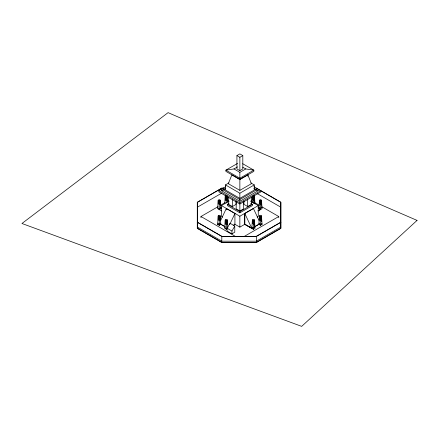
<?xml version="1.0" encoding="UTF-8"?>
<svg xmlns="http://www.w3.org/2000/svg" width="439" height="439" viewBox="0 0 439 439"><rect width="100%" height="100%" fill="white"/><g stroke="black" fill="none" stroke-linecap="round" stroke-linejoin="round"><path stroke-width="0.66" d="M219.259 225.251L219.259 216.454L218.205 215.845L217.684 224.34L219.259 225.251L220.833 224.345L220.312 215.845L219.259 215.242L218.205 215.845L218.205 220.422M221.031 208.563L219.27 209.595L219.27 200.793L218.216 200.189L217.689 208.684L221.613 210.95M226.299 229.323L226.299 220.521L225.245 219.912L224.724 228.412L226.562 229.169L226.036 229.169M226.315 202.906L226.315 196.732L225.262 196.123L224.812 203.405M239.859 201.287L239.859 199.525L256.266 190.06L258.264 190.669L239.859 201.287L221.47 190.663L225.624 188.265M239.864 190.361L239.864 179.496L231.88 174.887L228.302 183.683L239.864 190.361L251.426 183.689L247.854 174.887L239.864 179.496M237.543 163.423L225.887 170.151L239.859 178.223L253.846 170.156L245.752 168.938L239.864 172.335L239.859 179.436L253.846 171.369L253.846 170.156L242.723 163.725M252.365 223.841L252.365 219.917L253.418 219.313L254.472 219.917L254.993 228.417L253.418 229.328L253.418 220.526L252.365 219.917L251.843 228.417L252.107 228.264L244.803 224.285L251.805 228.335M253.435 203.339L253.435 196.738L252.381 196.129L252.381 200.052M260.464 225.262L260.464 216.46L259.411 215.856L258.889 224.351L260.464 225.262L262.039 224.351L261.512 215.856L260.464 215.247L259.411 215.856L259.411 219.774M258.708 208.569L260.475 209.606L260.475 200.804L259.422 200.195L258.895 208.695M252.03 201.869L252.343 196.765M220.466 220.877L226.304 208.525L234.92 213.502L234.92 224.345L233.158 225.361M229.668 224.62L234.92 213.502M227.106 228.258L229.943 223.221L234.777 226.014L234.777 232.204L231.94 233.839L227.106 231.046L227.106 228.258L231.94 231.046L231.94 233.839M231.94 231.046L234.777 226.014M219.27 209.595L221.64 207.312M257.951 210.835L260.739 209.452M228.565 197.566L228.565 204.289L232.44 206.528L236.056 204.365L236.056 201.677M236.923 155.587L239.87 153.886L242.811 155.587L242.811 168.938L239.864 170.639L236.923 168.938L236.923 155.587L239.864 157.288L239.864 170.639M239.864 157.288L242.811 155.587M239.859 179.436L225.887 171.364L225.887 170.151L233.982 168.938L237.515 166.897M250.812 182.904L254.269 184.901L254.269 190.06L239.859 198.373L225.465 190.054L225.465 184.896L228.922 182.904M223.813 188.128L221.772 188.128L197.281 202.269L197.281 228.34L221.772 242.482L256.414 242.482L280.905 228.34L280.905 202.269L253.885 186.624M218.841 190.658L239.859 202.802L260.887 190.669L260.887 191.881L239.859 204.014L218.841 191.876L218.841 190.658L225.855 186.613M221.47 190.663L225.811 188.704M197.429 207.159L221.256 193.407M226.315 195.52L225.262 196.123L225.262 200.7M225.465 184.896L239.859 193.215L254.269 184.901M200.974 217.722L200.974 216.509L218.068 206.648M220.427 205.287L225.141 202.566M227.501 201.205L228.681 200.524M222.557 217.14L221.47 216.515L221.47 205.589L229.18 201.161M220.795 207.839L219.27 208.723L217.744 207.839M250.669 203.4L252.376 204.382L252.376 205.595L239.864 212.816L227.358 205.589L227.358 204.376L229.065 203.394M219.006 209.441L219.533 209.441M236.182 201.479L236.182 208.871L239.864 210.994L243.541 208.871L243.541 201.479M243.963 201.046L243.963 204.382L247.645 206.506L251.322 204.382L251.322 197.04M217.684 224.34L218.205 224.34L217.947 224.494M227.358 204.376L239.864 211.603L252.376 204.382M220.762 223.133L219.259 224L217.755 223.127M218.995 225.103L219.522 225.103M221.47 205.589L239.859 216.213L258.264 205.6L258.264 216.52L257.188 217.14M253.418 229.328L244.803 224.345L244.803 213.508L253.424 208.53L259.257 220.888M261.973 207.482L260.475 208.349L258.972 207.482M258.099 210.912L262.05 208.695L261.523 200.195L260.475 199.591L259.422 200.195L259.422 204.119M234.574 224.088L239.859 227.139L244.715 224.34L244.715 213.414M254.675 226.672L259.273 224.022M255.059 226.557L259.153 224.197M254.922 227.204L253.418 228.071L251.915 227.204M261.99 223.506L260.464 224.389L258.939 223.506M253.155 229.174L253.682 229.174M260.201 225.108L260.728 225.108M244.567 236.253L278.76 216.526L278.76 217.739M197.429 222.233L221.832 236.325L256.349 236.325L280.757 222.233M280.905 222.271L256.414 236.412L221.772 236.412L197.281 222.271M280.757 227.089L256.349 241.181L221.832 241.181L197.429 227.089M223.863 188.216L221.832 188.216L197.429 202.308L197.429 228.302L221.832 242.394L256.349 242.394L280.757 228.302L280.757 202.308L256.349 188.216M242.811 167.237L245.752 168.938M233.982 168.938L239.864 172.335M254.11 188.271L258.264 190.669M253.923 188.71L256.266 190.06M257.512 193.742L280.757 207.159M253.435 195.525L254.483 196.129L254.96 203.784M251.075 200.53L252.249 201.21M254.609 202.571L259.317 205.293M261.677 206.654L278.76 216.526M250.625 201.188L258.264 205.6M251.13 201.496L253.429 202.823M223.467 190.054L239.859 199.525M262.039 224.351L261.512 224.351L261.776 224.505M220.449 224.011L225.042 226.667M225.207 226.87L220.57 224.192L220.57 224.494M224.773 227.567L226.299 228.445L227.825 227.567L227.347 219.912L226.299 219.308L225.245 219.912L225.245 224.488M200.974 216.509L235.139 236.248M258.099 207.318L260.475 209.606M244.803 213.508L251.843 228.417M227.731 202.083L227.364 196.123L226.315 196.732L226.315 200.65M220.844 208.684L220.318 200.189L219.27 199.58L218.216 200.189L218.216 204.108M261.523 205.425L261.523 200.195L260.475 200.804L260.475 204.728M261.512 221.739L261.512 215.856L260.464 216.46L260.464 220.383M256.349 236.325L256.414 242.482M254.483 202.011L254.483 196.129L253.435 196.738L253.435 200.656M254.472 226.458L254.472 219.917L253.418 220.526L253.418 224.45M247.854 174.887L247.854 176.242M247.645 199.163L247.645 206.506M239.859 193.215L239.859 198.373M239.859 202.802L239.864 210.994M239.864 211.603L239.864 212.816M239.859 216.213L239.859 227.139M232.44 199.136L232.44 206.528M227.364 196.776L227.364 200.7M227.347 224.488L227.347 219.912L226.299 220.521L226.299 224.444M226.304 208.525L226.304 209.875M221.772 188.128L221.772 189.478M221.832 236.325L221.772 242.482M220.318 204.766L220.318 200.189L219.27 200.793L219.27 204.717M220.312 220.422L220.312 215.845L219.259 216.454L219.259 220.373M417.05 220.405L301.681 326.364L21.95 223.495L168.082 112.636L417.05 220.405"/></g></svg>
